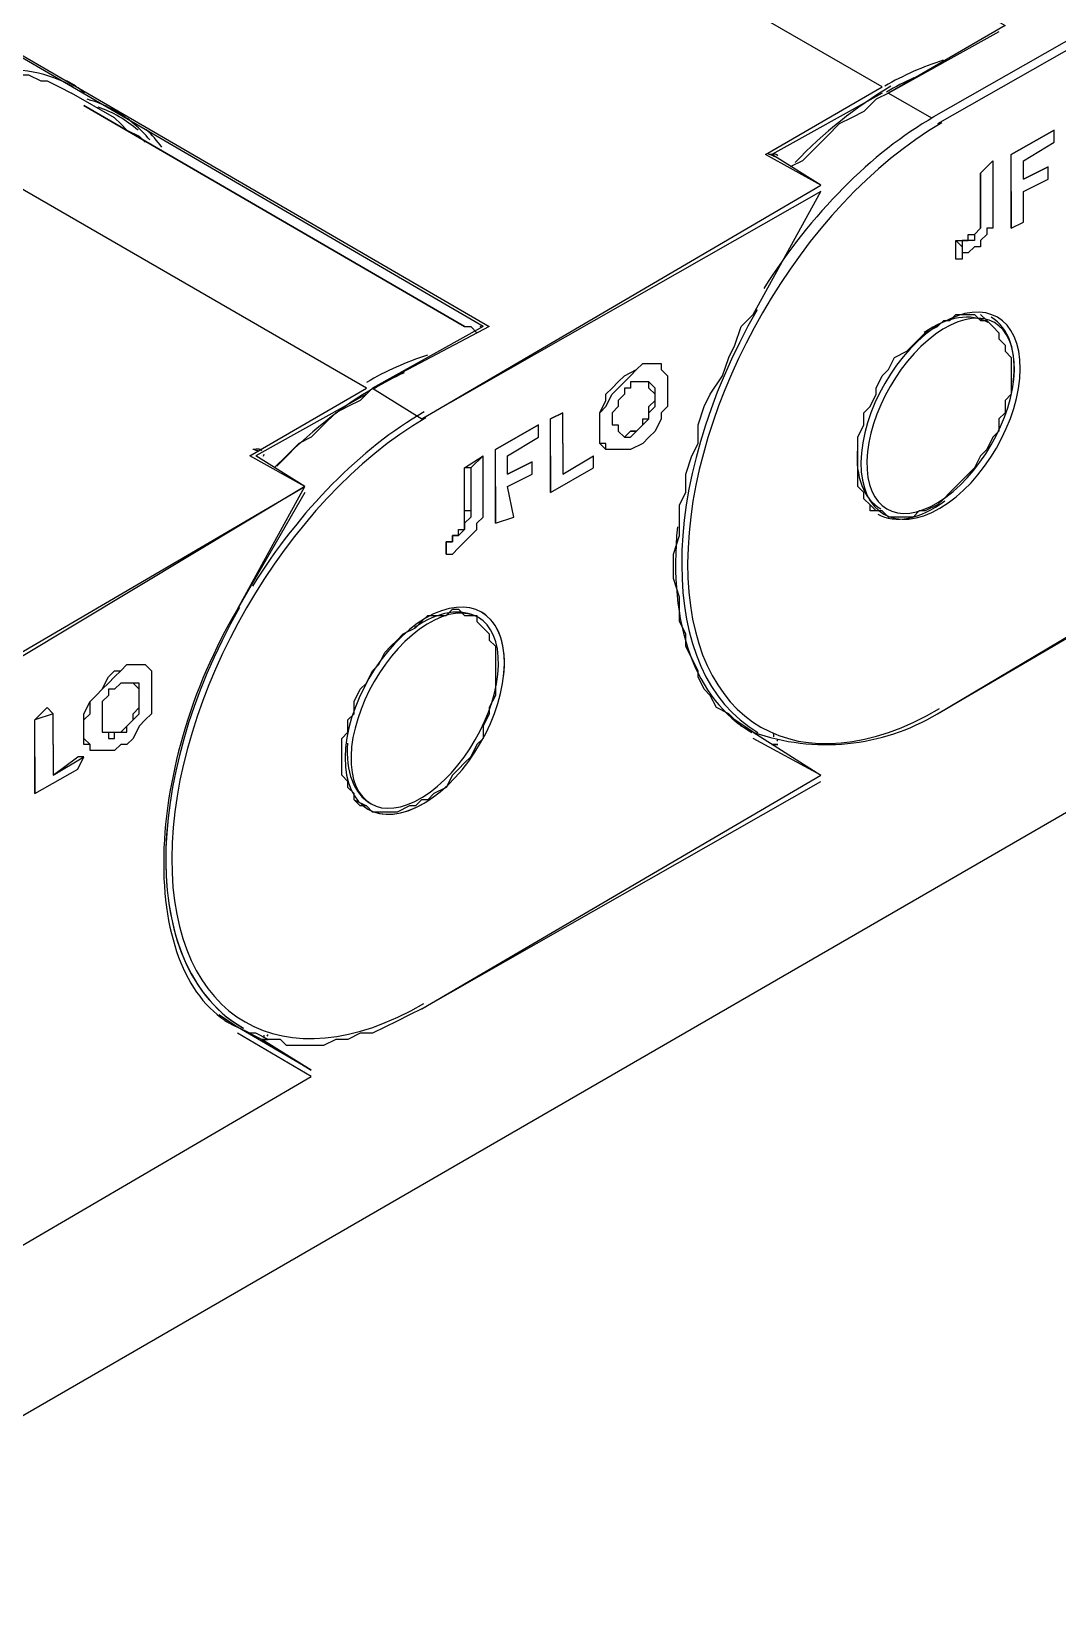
# Model space of a CAD drawing. Header units: inches. Extents: x 109 to 1721, y 29 to 669.
# Drawn here: x 1447.64 to 1451.12, y 306.85 to 312.22 of the extents above; entities that cross this region are included whole.
import ezdxf

# ---------------------------------------------------------------- set-up
doc = ezdxf.new("R2010")
doc.units = ezdxf.units.IN
doc.header["$LTSCALE"] = 0.0393700787401575
doc.header["$MEASUREMENT"] = 0
doc.layers.add('PDF3_Geometría', color=7, linetype='Continuous')

# ---------------------------------------------------------------- blocks, each defined once
blk = doc.blocks.new('OH3A1-1$-$ASSY$$CENTER$TUB_-_v2$-$copia1')
at = {"layer": 'PDF3_Geometría', "lineweight": -3}
for points in [[(17.39416164822048, 9.054162767198347), (16.53169674343533, 8.555849711100258)], [(16.6591796875, 8.818339029947916), (16.72667694091797, 8.780007256401907), (16.71084425184462, 8.770840962727863), (16.71667734781901, 8.767507765028212), (16.77084181043837, 8.79833984375), (16.76417541503906, 8.802506340874565), (16.7791748046875, 8.811672634548607)], [(16.7100101047092, 8.771673414442274), (16.64501274956597, 8.809171888563368)], [(16.77167765299479, 8.797505696614582), (16.71751319037543, 8.766673617892794)], [(16.72584364149305, 8.779172261555988), (16.71084425184461, 8.770839267306856), (16.70917765299479, 8.770005967881941), (16.70751105414496, 8.768339369032116), (16.70584445529513, 8.767506069607204), (16.70417785644531, 8.766672770182291), (16.70251125759548, 8.765006171332464), (16.70084465874566, 8.763339572482638), (16.69917805989583, 8.76167297363281), (16.697511461046, 8.760839674207897)], [(16.58918084038628, 8.778338962131075), (16.65667809380425, 8.739173889160156), (16.6408454047309, 8.730840894911024), (16.64751180013021, 8.726674397786457), (16.70167626274956, 8.758339775933157), (16.69417656792534, 8.762506273057722), (16.71000925699869, 8.771672566731771)], [(16.65584309895833, 8.739173041449652), (16.59001244439019, 8.777504814995657)], [(16.72417873806423, 8.77833980984158), (16.72417873806423, 8.77833980984158)], [(16.55251227484809, 8.763339572482638), (16.5591786702474, 8.760006374782986), (16.57417805989583, 8.768339369032118), (16.57584465874566, 8.769172668457031), (16.5783445570204, 8.770005967881941), (16.58001115587023, 8.770839267306856), (16.58167775472005, 8.771672566731771), (16.58334435356987, 8.772505866156685), (16.5850109524197, 8.772505866156685), (16.58667755126953, 8.773339165581596), (16.58834415011936, 8.773339165581596), (16.59001074896918, 8.773339165581596), (16.59084404839409, 8.773339165581596), (16.59251064724392, 8.773339165581596), (16.59417724609375, 8.773339165581596), (16.59584384494358, 8.772505866156685), (16.59667714436849, 8.772505866156685), (16.59834374321831, 8.771672566731771), (16.60001034206814, 8.770839267306856)], [(16.60584513346354, 8.767506069607204), (16.60001203748915, 8.770839267306856)], [(16.71001180013021, 8.770839267306856), (16.69501241048177, 8.762506273057722)], [(16.71001180013021, 8.770839267306856), (16.71001180013021, 8.770839267306856)], [(16.71084425184461, 8.770005967881941), (16.71084425184461, 8.770005967881941)], [(16.64000956217448, 8.73084004720052), (16.57501220703125, 8.768338521321613)], [(16.60167778862847, 8.769172668457031), (16.60167778862847, 8.769172668457031)], [(16.60167778862847, 8.769172668457031), (16.60167778862847, 8.769172668457031)], [(16.60167778862847, 8.768339369032118), (16.60167778862847, 8.768339369032118)], [(16.60167948404948, 8.769171820746527), (16.65334404839409, 8.739173041449652), (16.654177347819, 8.739173041449652), (16.65501064724392, 8.738339742024738)], [(16.65334404839409, 8.739173041449652), (16.60167948404948, 8.769171820746527)], [(16.60584513346354, 8.767506069607204), (16.60667843288845, 8.766672770182291), (16.60751173231336, 8.765839470757378), (16.60917833116319, 8.765006171332464), (16.6100116305881, 8.76417287190755)], [(16.71667819552951, 8.766672770182291), (16.71667819552951, 8.766672770182291)], [(16.73334418402778, 8.765839470757378), (16.72751108805339, 8.762506273057722)], [(16.72751193576389, 8.758339775933157), (16.72751193576389, 8.762506273057722), (16.73334503173828, 8.765839470757378)], [(16.72751193576389, 8.757506476508246), (16.72751193576389, 8.752506679958765), (16.72917853461371, 8.75333997938368), (16.72917853461371, 8.757506476508246), (16.73251173231337, 8.759173075358072), (16.73251173231337, 8.760839674207899), (16.72917853461371, 8.759173075358072), (16.72917853461371, 8.76167297363281), (16.73334503173828, 8.76417287190755), (16.73334503173828, 8.765839470757378)], [(16.70167711046007, 8.758339775933157), (16.69501071506076, 8.762506273057722)], [(16.69584486219618, 8.761672973632812), (16.69584486219618, 8.761672973632812)], [(16.72501118977864, 8.761672973632812), (16.72334459092882, 8.760006374782986), (16.72334459092882, 8.755006578233507), (16.72334459092882, 8.75333997938368), (16.72334459092882, 8.752506679958765), (16.7225112915039, 8.751673380533852), (16.7225112915039, 8.75084008110894), (16.72167799207899, 8.75084008110894), (16.72084469265408, 8.75084008110894), (16.72084469265408, 8.750006781684029), (16.72001139322916, 8.75084008110894)], [(16.72501118977864, 8.761672973632812), (16.72501118977864, 8.755839877658419), (16.72501118977864, 8.755006578233507), (16.72501118977864, 8.75333997938368), (16.72501118977864, 8.752506679958765), (16.72417789035373, 8.752506679958765), (16.72417789035373, 8.751673380533852), (16.72334459092882, 8.75084008110894), (16.72334459092882, 8.750006781684029), (16.7225112915039, 8.750006781684029), (16.72167799207899, 8.749173482259115), (16.72084469265408, 8.749173482259115), (16.72084469265408, 8.7483401828342)], [(16.72334459092882, 8.755006578233507), (16.72334459092882, 8.760006374782986), (16.72501118977864, 8.761672973632812)], [(16.72751193576389, 8.757506476508246), (16.72751193576389, 8.762506273057722)], [(16.72917853461371, 8.759173075358072), (16.73251173231337, 8.760839674207899)], [(16.70167711046007, 8.757505628797743), (16.64751264784071, 8.726673550075954)], [(16.69251166449653, 8.740839640299477), (16.70167795817057, 8.757505628797743)], [(16.69251166449653, 8.740839640299477), (16.70167795817057, 8.757505628797743)], [(16.70167880588107, 8.757506476508246), (16.70167880588107, 8.757506476508246)], [(16.72751193576389, 8.752506679958765), (16.72751193576389, 8.758339775933157)], [(16.72751193576389, 8.757506476508246), (16.72751193576389, 8.758339775933157)], [(16.72001139322916, 8.748339335123697), (16.72001139322916, 8.750839233398438), (16.72084469265407, 8.750839233398438), (16.72167799207899, 8.750839233398438), (16.72167799207899, 8.751672532823347), (16.7225112915039, 8.751672532823347), (16.72334459092882, 8.752505832248263), (16.72334459092882, 8.753339131673174), (16.72334459092882, 8.755005730523003)], [(16.72084554036458, 8.750005933973524), (16.72084554036458, 8.748339335123697), (16.72001224093967, 8.748339335123697)], [(16.69251166449653, 8.684173583984375), (16.6908450656467, 8.685006883409285), (16.69001176622179, 8.6858401828342), (16.68917846679687, 8.686673482259115), (16.68751186794705, 8.687506781684029), (16.68667856852214, 8.689173380533852), (16.68584526909722, 8.690006679958765), (16.68501196967231, 8.69167327880859), (16.68501196967231, 8.692506578233507), (16.68417867024739, 8.694173177083332), (16.68334537082248, 8.695839775933157), (16.68334537082248, 8.697506374782986), (16.68251207139757, 8.699172973632812), (16.68251207139757, 8.700839572482638), (16.68251207139757, 8.702506171332466), (16.68167877197265, 8.705006069607204), (16.68167877197265, 8.706672668457031), (16.68167877197265, 8.708339267306856), (16.68251207139757, 8.710839165581596), (16.68251207139757, 8.712505764431423), (16.68251207139757, 8.71500566270616), (16.68334537082248, 8.71667226155599), (16.68334537082248, 8.719172159830727), (16.68417867024739, 8.721672058105465), (16.68501196967231, 8.723338656955294), (16.68501196967231, 8.725838555230032), (16.68584526909722, 8.728338453504774), (16.68667856852214, 8.730005052354597), (16.68834516737196, 8.732504950629341), (16.68917846679687, 8.73500484890408), (16.69001176622179, 8.736671447753906), (16.6908450656467, 8.739171346028646), (16.69251166449653, 8.740837944878471)], [(16.69251166449653, 8.740839640299477), (16.69251166449653, 8.740839640299477)], [(16.70917765299479, 8.714173210991753), (16.70834435356988, 8.714173210991753), (16.70834435356988, 8.715006510416666), (16.70751105414496, 8.71583980984158), (16.70751105414496, 8.716673109266493), (16.70667775472005, 8.717506408691406), (16.70667775472005, 8.718339708116316), (16.70667775472005, 8.719173007541231), (16.70667775472005, 8.720839606391058), (16.70667775472005, 8.721672905815971), (16.70667775472005, 8.723339504665798), (16.70667775472005, 8.724172804090712), (16.70751105414496, 8.725839402940535), (16.70751105414496, 8.727506001790363), (16.70834435356988, 8.728339301215277), (16.70917765299479, 8.730005900065102), (16.70917765299479, 8.730839199490015), (16.7100109524197, 8.73250579833984), (16.71084425184461, 8.733339097764754), (16.71167755126953, 8.735005696614582), (16.71334415011935, 8.735838996039496), (16.71417744954427, 8.736672295464407), (16.71501074896918, 8.737505594889322), (16.71584404839409, 8.738338894314236), (16.71751064724392, 8.739172193739149), (16.71834394666883, 8.740005493164062), (16.71917724609375, 8.740005493164062), (16.72001054551866, 8.740838792588972), (16.72084384494357, 8.740838792588972), (16.72167714436849, 8.740838792588972), (16.7225104437934, 8.740838792588972), (16.72334374321831, 8.740005493164062), (16.72417704264322, 8.740005493164062)], [(16.72417873806423, 8.740005493164062), (16.72501203748915, 8.739172193739149), (16.72584533691406, 8.738338894314236), (16.72584533691406, 8.737505594889322), (16.72667863633897, 8.736672295464407), (16.72667863633897, 8.735838996039497), (16.72751193576389, 8.735005696614582), (16.72751193576389, 8.734172397189669), (16.72751193576389, 8.73250579833984), (16.72751193576389, 8.73167249891493), (16.72751193576389, 8.730005900065102), (16.72667863633897, 8.72917260064019), (16.72667863633897, 8.727506001790365), (16.72584533691406, 8.72667270236545), (16.72584533691406, 8.725006103515625), (16.72501203748915, 8.724172804090712), (16.72417873806423, 8.722506205240883), (16.72334543863932, 8.721672905815971), (16.72251213921441, 8.720006306966146), (16.72167883978949, 8.719173007541231), (16.72084554036458, 8.718339708116316), (16.72001224093967, 8.717506408691406), (16.71917894151475, 8.716673109266493), (16.71834564208984, 8.71583980984158), (16.71751234266493, 8.715006510416666), (16.7158457438151, 8.714173210991753), (16.71501244439019, 8.714173210991753), (16.71417914496528, 8.713339911566841), (16.71334584554036, 8.713339911566841), (16.71167924669054, 8.713339911566841), (16.71084594726562, 8.713339911566841), (16.71001264784071, 8.714173210991753), (16.7091793484158, 8.714173210991753)], [(16.72334459092882, 8.740839640299477), (16.72417789035373, 8.740006340874565)], [(16.65584479437933, 8.739172193739149), (16.6408454047309, 8.730839199490015), (16.63917880588108, 8.72917260064019), (16.63751220703125, 8.728339301215277), (16.63584560818142, 8.727506001790365), (16.63417900933159, 8.725839402940535), (16.63251241048177, 8.724172804090712), (16.63084581163194, 8.723339504665798), (16.62917921278212, 8.721672905815971), (16.62751261393229, 8.720006306966146)], [(16.65251159667969, 8.739173041449652), (16.65251159667969, 8.739173041449652)], [(16.65334404839409, 8.739173041449652), (16.654177347819, 8.739173041449652), (16.65501064724392, 8.738339742024738)], [(16.6541781955295, 8.738338894314236), (16.6541781955295, 8.738338894314236)], [(16.65501234266493, 8.738338894314236), (16.65501234266493, 8.738338894314236)], [(16.65667724609375, 8.739173041449652), (16.65667724609375, 8.739173041449652)], [(16.52001444498697, 8.737504747178816), (16.58667839898003, 8.698339674207899), (16.57084570990668, 8.689173380533852), (16.57751210530599, 8.6858401828342), (16.63167656792534, 8.717505560980904), (16.62417687310113, 8.721672058105465), (16.64000956217448, 8.730838351779513)], [(16.67251247829861, 8.722506205240883), (16.67251247829861, 8.723339504665798), (16.6716791788737, 8.723339504665798), (16.6716791788737, 8.724172804090712), (16.6716791788737, 8.725006103515625), (16.6716791788737, 8.72667270236545), (16.6716791788737, 8.727506001790363), (16.67251247829861, 8.72917260064019), (16.67251247829861, 8.730005900065102), (16.67334577772352, 8.730839199490015), (16.67417907714844, 8.73167249891493), (16.67501237657335, 8.73250579833984), (16.67667897542317, 8.733339097764757), (16.67751227484808, 8.734172397189669), (16.678345574273, 8.734172397189669), (16.67917887369792, 8.734172397189669), (16.68001217312283, 8.734172397189669)], [(16.67667812771267, 8.733339097764757), (16.67667812771267, 8.733339097764757)], [(16.68001132541232, 8.734172397189669), (16.68001132541232, 8.734172397189669)], [(16.67667812771267, 8.725006103515625), (16.67584482828775, 8.725006103515625), (16.67667812771267, 8.725006103515625), (16.67751142713758, 8.725839402940535), (16.67751142713758, 8.72667270236545), (16.6783447265625, 8.72667270236545), (16.6783447265625, 8.727506001790365), (16.6783447265625, 8.728339301215279), (16.67917802598741, 8.72917260064019), (16.67917802598741, 8.730005900065102), (16.6783447265625, 8.730839199490015), (16.6783447265625, 8.73167249891493)], [(16.64001125759548, 8.730005900065102), (16.62501186794704, 8.721672905815971)], [(16.64001125759548, 8.730839199490015), (16.64001125759548, 8.730839199490015)], [(16.6408454047309, 8.730005900065102), (16.6408454047309, 8.730005900065102)], [(16.66501193576389, 8.716673109266493), (16.66501193576389, 8.721672905815971), (16.66501193576389, 8.72667270236545), (16.66667853461371, 8.727506001790365)], [(16.66667853461371, 8.723339504665798), (16.66667853461371, 8.727506001790363), (16.66501193576389, 8.72667270236545)], [(16.64751180013021, 8.72667270236545), (16.64751180013021, 8.72667270236545)], [(16.65751139322916, 8.717506408691406), (16.65751139322916, 8.722506205240883), (16.66334448920355, 8.725839402940535)], [(16.65751139322916, 8.717505560980902), (16.65751139322916, 8.712505764431423), (16.6600112915039, 8.713339063856337), (16.65917799207899, 8.717505560980902), (16.66251118977864, 8.719172159830727), (16.66251118977864, 8.720838758680555), (16.65917799207899, 8.719172159830727), (16.65917799207899, 8.721672058105465), (16.66334448920355, 8.724171956380207), (16.66334448920355, 8.725838555230032)], [(16.66334533691406, 8.725839402940535), (16.65751224093967, 8.722506205240883)], [(16.66501193576389, 8.721672905815971), (16.66501193576389, 8.72667270236545)], [(16.67167833116319, 8.725006103515625), (16.67167833116319, 8.725006103515625)], [(16.67417738172743, 8.725006103515625), (16.67501068115234, 8.724172804090712), (16.67584398057725, 8.725006103515625)], [(16.66667853461371, 8.723339504665798), (16.66667853461371, 8.719173007541231), (16.67084503173828, 8.721672905815971)], [(16.71751234266493, 8.686673482259113), (16.77167680528429, 8.718338860405815), (16.76167721218533, 8.723338656955294)], [(16.63167826334635, 8.717505560980902), (16.62501186794704, 8.721672058105465)], [(16.62584431966146, 8.721672905815971), (16.62584431966146, 8.721672905815971)], [(16.6541781955295, 8.71417236328125), (16.6541781955295, 8.713339063856337), (16.6533448961046, 8.712505764431423), (16.6533448961046, 8.711672465006508), (16.65251159667969, 8.710839165581596), (16.65167829725477, 8.710839165581596), (16.65167829725477, 8.710005866156685), (16.65084499782986, 8.710005866156685), (16.65084499782986, 8.708339267306856), (16.65167829725477, 8.708339267306856), (16.65251159667969, 8.709172566731771), (16.6533448961046, 8.710005866156685), (16.6541781955295, 8.710839165581596), (16.65501149495442, 8.711672465006508), (16.65501149495442, 8.712505764431423), (16.65584479437933, 8.713339063856337), (16.65584479437933, 8.71417236328125), (16.65584479437933, 8.715838962131075), (16.65584479437933, 8.721672058105465)], [(16.65334404839409, 8.71417236328125), (16.65334404839409, 8.72000545925564), (16.65584394666883, 8.721672058105465)], [(16.65584479437933, 8.721672905815971), (16.6541781955295, 8.720006306966145), (16.6533448961046, 8.720006306966145)], [(16.65751139322916, 8.717506408691406), (16.65751139322916, 8.722506205240883)], [(16.65917799207899, 8.719172159830727), (16.66251118977864, 8.720838758680555)], [(16.66501193576389, 8.721672905815971), (16.66501193576389, 8.721672905815971)], [(16.66501193576389, 8.721672905815971), (16.66501193576389, 8.716673109266493), (16.67084503173828, 8.720006306966145), (16.67084503173828, 8.721672905815971)], [(16.66667853461371, 8.719173007541231), (16.67084503173828, 8.721672905815971)], [(16.6725107828776, 8.722506205240883), (16.6725107828776, 8.722506205240883)], [(16.6541781955295, 8.720006306966145), (16.6541781955295, 8.714173210991753), (16.6533448961046, 8.714173210991753)], [(16.71751234266493, 8.686673482259113), (16.77084350585937, 8.718338860405815)], [(16.63167656792534, 8.717505560980902), (16.57751210530599, 8.685006883409285)], [(16.6225111219618, 8.700839572482638), (16.63167741563585, 8.717505560980904)], [(16.63167826334635, 8.716672261555988), (16.6225119696723, 8.700839572482638)], [(16.63167826334635, 8.717505560980902), (16.63167826334635, 8.717505560980902)], [(16.65751139322916, 8.712505764431423), (16.65751139322916, 8.717505560980902)], [(16.65751139322916, 8.717505560980902), (16.65751139322916, 8.717505560980902)], [(16.65084499782986, 8.708339267306856), (16.65084499782986, 8.710005866156685), (16.65167829725477, 8.710005866156685), (16.65167829725477, 8.710839165581596), (16.65251159667969, 8.710839165581596), (16.65251159667969, 8.711672465006512), (16.6533448961046, 8.711672465006512), (16.6533448961046, 8.712505764431423), (16.6533448961046, 8.713339063856337), (16.6533448961046, 8.71417236328125)], [(16.70834520128038, 8.71500566270616), (16.70917850070529, 8.71417236328125)], [(16.62167867024739, 8.700839572482638), (16.62167867024739, 8.700839572482638)], [(16.64001125759548, 8.67417314317491), (16.63917795817057, 8.67417314317491), (16.63834465874566, 8.675006442599825), (16.63834465874566, 8.67583974202474), (16.63751135932075, 8.676673041449654), (16.63751135932075, 8.677506340874565), (16.63667805989583, 8.678339640299477), (16.63667805989583, 8.67917293972439), (16.63667805989583, 8.680839538574215), (16.63667805989583, 8.681672837999132), (16.63667805989583, 8.683339436848957), (16.63751135932075, 8.684172736273872), (16.63751135932075, 8.685839335123697), (16.63834465874566, 8.68667263454861), (16.63834465874566, 8.688339233398438), (16.63917795817057, 8.690005832248263), (16.64001125759548, 8.690839131673178), (16.64084455702039, 8.692505730523003), (16.64167785644531, 8.693339029947916), (16.64251115587022, 8.695005628797743), (16.64334445529514, 8.695838928222656), (16.64417775472005, 8.696672227647566), (16.64501105414496, 8.697505527072481), (16.64667765299479, 8.698338826497396), (16.64751095241969, 8.69917212592231), (16.64834425184461, 8.700005425347221), (16.64917755126953, 8.700005425347221), (16.65084415011936, 8.700005425347221), (16.65167744954427, 8.700838724772133), (16.65251074896918, 8.700838724772133), (16.65334404839409, 8.700005425347221), (16.654177347819, 8.700005425347221), (16.65501064724392, 8.700005425347221)], [(16.65501064724392, 8.700005425347221), (16.65501064724392, 8.699172125922308), (16.65584394666883, 8.698338826497395), (16.65667724609375, 8.697505527072481), (16.65667724609375, 8.696672227647566), (16.65751054551866, 8.695838928222656), (16.65751054551866, 8.695005628797743), (16.65751054551866, 8.69417232937283), (16.65751054551866, 8.692505730523003), (16.65751054551866, 8.69167243109809), (16.65751054551866, 8.690005832248263), (16.65751054551866, 8.689172532823347), (16.65667724609375, 8.687505933973524), (16.65667724609375, 8.68667263454861), (16.65584394666883, 8.685006035698782), (16.65584394666883, 8.683339436848957), (16.65501064724392, 8.682506137424044), (16.654177347819, 8.680839538574215), (16.65334404839409, 8.680006239149305), (16.65251074896918, 8.67917293972439), (16.65167744954427, 8.678339640299477), (16.65084415011936, 8.676673041449652), (16.64917755126953, 8.675839742024738), (16.64834425184461, 8.675006442599825), (16.64751095241969, 8.675006442599825), (16.64667765299479, 8.67417314317491), (16.64584435356988, 8.67417314317491), (16.64417775472005, 8.67333984375), (16.64334445529514, 8.67333984375), (16.64251115587022, 8.67333984375), (16.64167785644531, 8.67333984375), (16.64084455702039, 8.67333984375), (16.64001125759548, 8.67417314317491)], [(16.65334404839409, 8.700005425347221), (16.65501064724392, 8.700005425347221)], [(16.60251193576389, 8.681672837999132), (16.60251193576389, 8.682506137424044), (16.60167863633898, 8.682506137424044), (16.60167863633898, 8.683339436848957), (16.60167863633898, 8.684172736273872), (16.60167863633898, 8.685839335123697), (16.60167863633898, 8.68667263454861), (16.60251193576389, 8.688339233398438), (16.6033452351888, 8.689172532823347), (16.60417853461371, 8.690005832248263), (16.60501183403862, 8.691672431098091), (16.60584513346354, 8.692505730523003), (16.60667843288845, 8.692505730523003), (16.60751173231337, 8.693339029947916), (16.60834503173828, 8.693339029947916), (16.60917833116319, 8.693339029947916), (16.61001163058811, 8.693339029947916)], [(16.60667758517795, 8.692505730523003), (16.60667758517795, 8.692505730523003)], [(16.6100107828776, 8.693339029947916), (16.6100107828776, 8.693339029947916)], [(16.60501098632812, 8.68417273627387), (16.60584428575304, 8.68417273627387), (16.60667758517795, 8.68417273627387), (16.60751088460286, 8.685006035698782), (16.60834418402778, 8.685839335123697), (16.60834418402778, 8.68667263454861), (16.60917748345269, 8.687505933973524), (16.60917748345269, 8.688339233398436), (16.60917748345269, 8.689172532823347), (16.60917748345269, 8.690005832248263), (16.60834418402778, 8.690839131673174)], [(16.59501139322916, 8.675839742024738), (16.59501139322916, 8.680839538574215), (16.59501139322916, 8.685839335123697), (16.59667799207899, 8.687505933973522)], [(16.59751213921441, 8.68667263454861), (16.59501224093967, 8.685839335123697)], [(16.59751213921441, 8.682506137424044), (16.59751213921441, 8.68667263454861), (16.5966788397895, 8.687505933973524)], [(16.71667819552951, 8.687505933973524), (16.71667819552951, 8.687505933973524)], [(16.59501139322916, 8.680839538574215), (16.59501139322916, 8.685839335123697)], [(16.60167778862847, 8.68417273627387), (16.60167778862847, 8.68417273627387)], [(16.69251166449653, 8.68417273627387), (16.69001176622179, 8.685839335123697)], [(16.69251166449653, 8.68417273627387), (16.70167795817057, 8.678339640299477)], [(16.59751213921441, 8.682506137424044), (16.59751213921441, 8.67833964029948), (16.60167863633897, 8.680839538574215), (16.60084533691406, 8.680839538574215)], [(16.64751180013021, 8.646673414442274), (16.70167626274956, 8.678338792588972), (16.69250996907552, 8.683338589138454)], [(16.69167751736111, 8.683339436848957), (16.69167751736111, 8.683339436848957)], [(16.69501071506076, 8.683339436848957), (16.69501071506076, 8.683339436848957)], [(16.69501071506076, 8.682506137424044), (16.69584401448567, 8.682506137424044)], [(16.69501071506076, 8.682506137424044), (16.69501071506076, 8.682506137424044)], [(16.69501071506076, 8.682506137424044), (16.69501071506076, 8.682506137424044)], [(16.69584486219618, 8.682506137424044), (16.69501156277126, 8.682506137424044)], [(16.69584486219618, 8.682506137424044), (16.69584486219618, 8.682506137424044)], [(16.59501139322916, 8.680839538574215), (16.59501139322916, 8.680839538574215)], [(16.59501139322916, 8.680839538574215), (16.59501139322916, 8.67583974202474), (16.60084448920355, 8.67917293972439), (16.60167778862847, 8.680839538574215)], [(16.59751213921441, 8.678339640299477), (16.60084533691406, 8.680839538574215)], [(16.60334438747829, 8.681672837999132), (16.60251108805338, 8.681672837999132)], [(16.64751180013021, 8.646673414442274), (16.70167626274956, 8.677505493164062)], [(16.70167880588107, 8.678339640299477), (16.70167880588107, 8.678339640299477)], [(16.70167880588107, 8.678339640299477), (16.70167880588107, 8.678339640299477)], [(16.63834465874566, 8.675006442599825), (16.64001125759548, 8.67417314317491)], [(16.6225111219618, 8.644172668457031), (16.62001122368706, 8.645839267306856)], [(16.64751180013021, 8.64667256673177), (16.64584520128038, 8.645839267306856), (16.64417860243055, 8.645005967881941), (16.64251200358072, 8.64417266845703), (16.6408454047309, 8.643339369032116), (16.63917880588108, 8.643339369032116), (16.63751220703125, 8.642506069607204), (16.63584560818142, 8.642506069607204), (16.63417900933159, 8.641672770182291), (16.63251241048177, 8.641672770182291), (16.63084581163194, 8.641672770182291), (16.62917921278211, 8.641672770182291), (16.6283459133572, 8.642506069607204), (16.62667931450737, 8.642506069607204), (16.62501271565755, 8.643339369032116), (16.62417941623264, 8.643339369032116), (16.62251281738281, 8.64417266845703)], [(16.64751180013021, 8.64667256673177), (16.64751180013021, 8.64667256673177)], [(16.5783454047309, 8.60584004720052), (16.63250986735025, 8.637505425347221), (16.6225102742513, 8.643338521321613)], [(16.63251071506075, 8.638339572482638), (16.62584431966146, 8.642506069607204), (16.62084452311198, 8.645005967881941)], [(16.63251071506075, 8.638339572482638), (16.6225111219618, 8.644172668457031)], [(16.6225111219618, 8.643339369032118), (16.6225111219618, 8.643339369032118)], [(16.62584431966146, 8.642506069607204), (16.62667761908637, 8.642506069607204)], [(16.62584431966146, 8.642506069607204), (16.62584431966146, 8.642506069607204)], [(16.62584431966146, 8.642506069607204), (16.63251071506075, 8.638339572482638)], [(16.62584431966146, 8.642506069607204), (16.62584431966146, 8.642506069607204)], [(16.62667846679687, 8.642506069607204), (16.62584516737196, 8.642506069607204)], [(16.62667846679687, 8.642506069607204), (16.62667846679687, 8.642506069607204)], [(16.5783454047309, 8.60584004720052), (16.63250986735025, 8.637505425347221)], [(16.63167826334635, 8.638339572482638), (16.63167826334635, 8.638339572482638)], [(16.63167826334635, 8.638339572482638), (16.63167826334635, 8.638339572482638)], [(16.63167826334635, 8.638339572482638), (16.63167826334635, 8.638339572482638)]]:
    blk.add_lwpolyline(points, dxfattribs=at)
for points in [[(16.67584567599825, 8.722506205240883), (16.67501237657335, 8.722506205240883), (16.67417907714844, 8.722506205240883), (16.67334577772352, 8.722506205240883), (16.67251247829861, 8.722506205240883), (16.6716791788737, 8.723339504665798), (16.6716791788737, 8.724172804090712), (16.6716791788737, 8.725006103515625), (16.6716791788737, 8.72667270236545), (16.6716791788737, 8.727506001790363), (16.67251247829861, 8.728339301215277), (16.67334577772352, 8.730005900065102), (16.67417907714844, 8.730839199490015), (16.67501237657335, 8.73167249891493), (16.67584567599825, 8.73250579833984), (16.67667897542317, 8.733339097764757), (16.67751227484808, 8.734172397189669), (16.678345574273, 8.734172397189669), (16.67917887369792, 8.734172397189669), (16.68001217312283, 8.734172397189669), (16.68001217312283, 8.733339097764757), (16.68084547254774, 8.73250579833984), (16.68084547254774, 8.73167249891493), (16.68084547254774, 8.730839199490015), (16.68084547254774, 8.730005900065102), (16.68084547254774, 8.728339301215277), (16.68001217312283, 8.727506001790363), (16.68001217312283, 8.72667270236545), (16.67917887369792, 8.725006103515625), (16.678345574273, 8.724172804090712), (16.67751227484808, 8.723339504665798)], [(16.67334493001302, 8.72667270236545), (16.67334493001302, 8.725839402940535), (16.67417822943793, 8.725839402940535), (16.67417822943793, 8.725006103515625), (16.67501152886284, 8.724172804090712), (16.67584482828775, 8.724172804090712), (16.67667812771267, 8.725006103515625), (16.67751142713758, 8.725839402940535), (16.6783447265625, 8.72667270236545), (16.6783447265625, 8.727506001790365), (16.67917802598741, 8.728339301215279), (16.67917802598741, 8.72917260064019), (16.67917802598741, 8.730005900065105), (16.67917802598741, 8.730839199490015), (16.6783447265625, 8.73167249891493), (16.67751142713758, 8.73167249891493), (16.67667812771267, 8.73167249891493), (16.67584482828775, 8.73167249891493), (16.67584482828775, 8.730839199490015), (16.67501152886284, 8.730839199490015), (16.67501152886284, 8.730005900065105), (16.67417822943793, 8.72917260064019), (16.67417822943793, 8.728339301215279), (16.67334493001302, 8.727506001790365)], [(16.60667758517795, 8.682506137424044), (16.60584428575304, 8.681672837999132), (16.60501098632812, 8.681672837999132), (16.60417768690321, 8.681672837999132), (16.60334438747829, 8.681672837999132), (16.60251108805338, 8.681672837999132), (16.60251108805338, 8.682506137424044), (16.60167778862847, 8.683339436848957), (16.60167778862847, 8.684172736273872), (16.60167778862847, 8.685839335123699), (16.60251108805338, 8.68667263454861), (16.60251108805338, 8.688339233398438), (16.60334438747829, 8.689172532823347), (16.60417768690321, 8.690005832248263), (16.60501098632812, 8.690839131673178), (16.60584428575304, 8.691672431098091), (16.60667758517795, 8.692505730523003), (16.60751088460286, 8.693339029947918), (16.60834418402778, 8.693339029947918), (16.60917748345269, 8.693339029947918), (16.6100107828776, 8.693339029947918), (16.61084408230252, 8.692505730523003), (16.61084408230252, 8.691672431098091), (16.61084408230252, 8.690005832248263), (16.61084408230252, 8.689172532823347), (16.61084408230252, 8.688339233398438), (16.61084408230252, 8.68667263454861), (16.6100107828776, 8.685839335123699), (16.60917748345269, 8.685006035698782), (16.60834418402778, 8.683339436848957), (16.60751088460286, 8.682506137424044)], [(16.60417853461371, 8.685839335123697), (16.60417853461371, 8.685006035698782), (16.60417853461371, 8.68417273627387), (16.60501183403862, 8.68417273627387), (16.60501183403862, 8.683339436848957), (16.60584513346354, 8.683339436848957), (16.60584513346354, 8.68417273627387), (16.60667843288845, 8.68417273627387), (16.60751173231337, 8.68417273627387), (16.60751173231337, 8.685006035698782), (16.60834503173828, 8.685839335123697), (16.60917833116319, 8.68667263454861), (16.60917833116319, 8.687505933973524), (16.60917833116319, 8.688339233398438), (16.60917833116319, 8.689172532823347), (16.60917833116319, 8.690005832248263), (16.60917833116319, 8.690839131673174), (16.60834503173828, 8.690839131673174), (16.60751173231337, 8.690839131673174), (16.60667843288845, 8.690839131673174), (16.60584513346354, 8.690005832248263), (16.60501183403862, 8.690005832248263), (16.60501183403862, 8.689172532823347), (16.60417853461371, 8.688339233398438), (16.60417853461371, 8.687505933973524), (16.60417853461371, 8.68667263454861)]]:
    blk.add_lwpolyline(points, close=True, dxfattribs=at)
for centre, radius, start, end in [((16.73002462127814, 8.73807054870546), 0.0390339801791126, 107.494361146206, 120.2650699600551), ((16.59095989315973, 8.757952327780448), 0.0168372109009379, 50.17935896528715, 59.97588301076847), ((16.73191233133158, 8.734417362364391), 0.0423369466157106, 114.5908317364693, 120.2771245738819), ((16.59758009445529, 8.753659309185712), 0.0169705420079461, 60.05218951597036, 74.44544150760768), ((16.74161455983046, 8.72023844369839), 0.05985627517013, 120.5557548211375, 136.5199067116152), ((16.59841573270307, 8.753696644818495), 0.016102986190127, 48.76107180586259, 71.23584048442045), ((16.59736600573208, 8.753417996342082), 0.017286935499032, 39.92639821554025, 59.83521330526275), ((16.59729288344064, 8.75253907417467), 0.0185468498270149, 36.22943972402798, 46.21476661409647), ((16.69313168469336, 8.763177931651876), 0.0022107350059845, 340.7843432626186, 347.718126962623), ((16.65195639834101, 8.726554088082363), 0.0130985478051707, 73.598879144541, 74.47051871732202), ((16.66011252091253, 8.697850256975526), 0.0392700985623396, 107.5184823234769, 120.7298235518071), ((16.66285267318884, 8.694209321523072), 0.0425704754877333, 114.6049792899267, 120.7266192457024), ((16.6241709639029, 8.722280372932795), 0.0019954048069439, 340.5811219168804, 348.4971281466846), ((16.70234712286003, 8.712063015507411), 0.0295737031325797, 250.574890539217, 300.8462957378061), ((16.63568606380153, 8.665963488037315), 0.0251665449951501, 240.0936392543803, 240.6646676813647)]:
    blk.add_arc(centre, radius, start, end, dxfattribs=at)
blk.add_ellipse((16.63789256957997, 8.681905482102987), major_axis=(0.0147154389835265, 0.0380242668143157), ratio=0.5440900337914071, start_param=1.26928374077728, end_param=3.108824275619372, dxfattribs=at)
for points in [[(16.60021803114149, 8.771696302625868), (16.59354021920098, 8.775551979064941), (16.58447011375427, 8.774619425879582), (16.57504658783806, 8.769106967078315)], [(16.7180684407552, 8.766808403862846), (16.69910879072274, 8.75577344779862), (16.68367608495669, 8.72904488058938), (16.68359859214401, 8.707108589762582)], [(16.7170172797309, 8.767615424262152), (16.70852615186903, 8.762734624226887), (16.70032921494378, 8.754472201029456), (16.69394208166334, 8.74435658984714)], [(16.69545321994357, 8.762222290039062), (16.69522169155544, 8.762347628699409), (16.69490977202521, 8.762453408983017), (16.69458575333489, 8.762516638225977)], [(16.69581773546006, 8.762328253851996), (16.69582290988498, 8.762564268112182), (16.69527951939899, 8.76264914809333), (16.69460446527269, 8.762517488267685)], [(16.72873545816209, 8.733435711542766), (16.72878713671366, 8.740357633378771), (16.72398984972636, 8.743127520667182), (16.71802021831936, 8.73962254312303)], [(16.72793127928119, 8.733220659553737), (16.72810147666931, 8.739697936375935), (16.72376097106933, 8.742204084396361), (16.71823640102089, 8.738818348440592)], [(16.69303046332465, 8.741461012098524), (16.67933893712362, 8.717748068703544), (16.67938584857517, 8.692089433458117), (16.69313547346327, 8.684150589836968)], [(16.72438557942708, 8.739718967013888), (16.72207064310709, 8.74105557929145), (16.71886441887749, 8.740555237664116), (16.71568036905924, 8.73836019982232)], [(16.72778998480903, 8.731665717230902), (16.72828083695305, 8.735823735131158), (16.72717595375909, 8.739071115281844), (16.72480400996738, 8.74044064288669)], [(16.71802021831936, 8.73962254312303), (16.71205058691236, 8.736117565578885), (16.70717036883036, 8.727665305879379), (16.70711941189236, 8.72074296739366)], [(16.71823640102089, 8.738818348440592), (16.71271183055581, 8.73543261176321), (16.70809493467543, 8.727436411115857), (16.70792473687066, 8.720959133572048)], [(16.71783465173509, 8.714556135813396), (16.7238042838637, 8.718061112940893), (16.7286845019457, 8.726513372640397), (16.72873545816209, 8.733435711542766)], [(16.71761961513095, 8.715361444685191), (16.72314418559604, 8.718747181362575), (16.72776108147642, 8.72674338200993), (16.72793127928119, 8.733220659553737)], [(16.64118448893229, 8.730949401855465), (16.63661604012383, 8.728323066923352), (16.63209343571133, 8.724694610171847), (16.6278692504035, 8.720266508102418)], [(16.64785088433159, 8.727615356445312), (16.63925458081563, 8.72267404852973), (16.63096315427017, 8.714267972012626), (16.62454615188853, 8.703990643990833)], [(16.64806959364149, 8.726808336046007), (16.62910994360902, 8.715773379981782), (16.61367723784298, 8.689044812772538), (16.61359974503029, 8.667108521945742)], [(16.62581719292534, 8.722335815429688), (16.62582014274597, 8.7225716826121), (16.62527622328864, 8.722653313318888), (16.6246013062795, 8.72251660855611)], [(16.70662773980034, 8.72267829047309), (16.70631859842936, 8.718823320176865), (16.70748823886447, 8.715796414693196), (16.70980317518446, 8.714459802415632)], [(16.62545945909288, 8.722222222222221), (16.62522698614332, 8.722347946802774), (16.62491092321608, 8.722454626295299), (16.62458269204033, 8.722517912334865)], [(16.70711941189236, 8.72074296739366), (16.70706845495436, 8.713820628907946), (16.71186574194166, 8.711050741619532), (16.71783465173509, 8.714556135813396)], [(16.70792473687066, 8.720959133572048), (16.70775453906589, 8.714481856028238), (16.71209504466586, 8.711975708007811), (16.71761961513095, 8.715361444685191)], [(16.70938788519965, 8.713738335503471), (16.71175982899136, 8.712368807898624), (16.71512462022569, 8.71303545973036), (16.71848027822706, 8.715539378272162)], [(16.68221706814236, 8.712017483181423), (16.68090991783142, 8.698860033459132), (16.6846315350933, 8.68857790303315), (16.69230300747108, 8.68414850077332)], [(16.68359859214401, 8.707108589762582), (16.68352068309826, 8.68517157804383), (16.69882682772678, 8.676334021409565), (16.71778575572904, 8.687369393401887)], [(16.62281629774305, 8.701085408528645), (16.60924497562705, 8.67730402217335), (16.60948680177603, 8.65175799823443), (16.62335486573007, 8.644025952437929)], [(16.65873661104838, 8.693435643725925), (16.65878828959995, 8.70035756556193), (16.65399100261264, 8.703127452850339), (16.64802137120565, 8.699622475306192)], [(16.65793243216747, 8.693220591736898), (16.65810262955559, 8.699697868559092), (16.65376212395562, 8.70220401657952), (16.64823755390718, 8.698818280623753)], [(16.64802137120565, 8.699622475306192), (16.64205173979865, 8.696117497762044), (16.63717152171664, 8.68766523806254), (16.63712056477864, 8.680742899576822)], [(16.65521918402778, 8.699718899197048), (16.65290424770779, 8.701055511474607), (16.64969802347818, 8.700555169847275), (16.64651397365994, 8.698360132005478)], [(16.65862189398871, 8.691665649414062), (16.65911274613274, 8.695823667314317), (16.65800786293877, 8.699071047465006), (16.65563591914707, 8.700440575069852)], [(16.64823755390718, 8.698818280623753), (16.64271298344209, 8.695432543946369), (16.63809608756171, 8.687436343299018), (16.63792588975694, 8.680959065755207)], [(16.64762076801723, 8.675361376868352), (16.65314533848232, 8.678747113545734), (16.6577622343627, 8.68674331419309), (16.65793243216747, 8.693220591736898)], [(16.64783580462137, 8.674556067996553), (16.65380543674999, 8.678061045124053), (16.65868565483199, 8.686513304823556), (16.65873661104838, 8.693435643725925)], [(16.69529215494791, 8.683541191948782), (16.6953414018419, 8.68378313043382), (16.69531558757357, 8.683950059890744), (16.69521961296929, 8.684005474302502)], [(16.63746134440104, 8.68267822265625), (16.63715220303005, 8.678823252360026), (16.63832184346517, 8.675796346876357), (16.64063677978515, 8.674459734598795)], [(16.69570583767361, 8.682965596516924), (16.69577829382155, 8.683034785376652), (16.69581631660461, 8.683101380666097), (16.69581720013088, 8.683162213855319)], [(16.63712056477864, 8.680742899576822), (16.63706960784064, 8.673820561091105), (16.64186689482795, 8.671050673802691), (16.64783580462137, 8.674556067996553)], [(16.63792588975694, 8.680959065755207), (16.63775569195217, 8.674481788211397), (16.64209619755215, 8.67197564019097), (16.64762076801723, 8.675361376868352)], [(16.64022148980034, 8.673738267686632), (16.64259343359205, 8.672368740081787), (16.64595822482638, 8.67303539191352), (16.64931388282776, 8.675539310455322)], [(16.61305067274305, 8.672017415364582), (16.61174352243211, 8.658859965642293), (16.615465139694, 8.648577835216308), (16.62313661207178, 8.644148432956483)], [(16.61359974503029, 8.667108521945742), (16.61352183598454, 8.64517151022699), (16.62882798061307, 8.636333953592725), (16.64778690861532, 8.647369325585048)], [(16.62612745496961, 8.642715454101562), (16.62615684848361, 8.642863015704682), (16.62615811178419, 8.642983521143595), (16.62613099140591, 8.643066532770794)], [(16.62653435601128, 8.64296722412109), (16.62660946210225, 8.64303840997484), (16.62664914978875, 8.64310742102729), (16.62665010706583, 8.643170073191325)]]:
    blk.add_open_spline(points, degree=3, dxfattribs=at)

msp = doc.modelspace()

# ---------------------------------------------------------------- block references
at = {"xscale": 25, "yscale": 25, "zscale": 25}
msp.add_blockref('OH3A1-1$-$ASSY$$CENTER$TUB_-_v2$-$copia1', (1032.779706636086, 92.74013431403807), dxfattribs=at)

doc.saveas('drawing.dxf')
